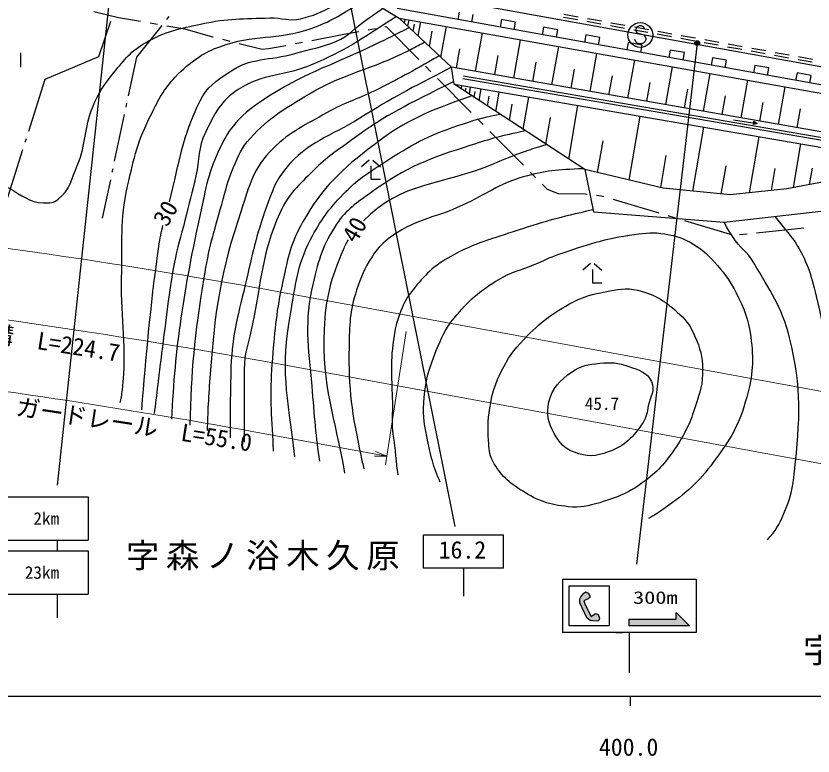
# Model space of a CAD drawing. Units: millimetres, scale not verified. Extents: x 40000 to 680000, y 20000 to 380000.
# Drawn here: x 403597 to 487184, y 198715 to 276340 of the extents above; entities that cross this region are included whole.
import ezdxf
from ezdxf.enums import TextEntityAlignment as Align

# ---------------------------------------------------------------- set-up
doc = ezdxf.new("R2010")
doc.units = ezdxf.units.MM
doc.header["$LTSCALE"] = 1000
doc.header["$PDMODE"] = 32
doc.header["$PDSIZE"] = 500
for name, color, linetype, lineweight in [('M-BGD', 7, 'Continuous', 25), ('M-BMK-ROW', 30, 'Continuous', 25), ('M-STR-HTXT', 7, 'Continuous', 13), ('M-STR-STRC', 7, 'Continuous', 25), ('M-TTL-BAND', 7, 'Continuous', 25)]:
    doc.layers.add(name, color=color, linetype=linetype, lineweight=lineweight)
doc.layers.add('M-BMK-HTXT', color=7, linetype='Continuous')
doc.styles.add('ＭＳ ゴシック', font='')
doc.styles.get('ＭＳ ゴシック').set_extended_font_data('MS Gothic')

msp = doc.modelspace()

# ---------------------------------------------------------------- hatches: boundary and pattern name
at = {"layer": 'M-STR-STRC'}
for points in [[(463924, 213365), (464379, 213650), (464662, 213569), (464797, 213192), (464756, 212990), (464608, 212869), (464083, 212882), (463800, 212950), (463464, 213219), (462736, 214794), (462736, 215198), (462831, 215414), (463113, 215764), (463315, 215939), (463598, 215791), (463760, 215522), (463773, 215333), (463598, 215198), (463356, 215104), (463136, 215001), (463273, 214584)], [(474215, 212360), (472815, 213760), (472815, 213060), (467915, 213060), (467915, 212360)]]:
    msp.add_hatch(color=256, dxfattribs=at).paths.add_polyline_path(points)

# ---------------------------------------------------------------- linework, layer by layer
at = {"layer": 'M-BGD'}
for p, q in [((437074, 280223), (518405, 265527)), ((510910, 264963), (443571, 277112)), ((450074, 276752), (449932, 275965)), ((419418, 275980), (419666, 276293)), ((443800, 276109), (511448, 264044)), ((443974, 275946), (443996, 276074)), ((444339, 275604), (444398, 275936)), ((444704, 275263), (444822, 275927)), ((451408, 275698), (451550, 276486)), ((454502, 275953), (454360, 275166)), ((455978, 275687), (454502, 275953)), ((462483, 275925), (461007, 276192)), ((462542, 276220), (461065, 276487)), ((465002, 275775), (463526, 276042)), ((413518, 275743), (412266, 272066)), ((416265, 272006), (418921, 275353)), ((445244, 274756), (445374, 275485)), ((445785, 274249), (446045, 275708)), ((448162, 272023), (448733, 275229)), ((455836, 274899), (455978, 275687)), ((458931, 275154), (458789, 274367)), ((460407, 274888), (458931, 275154)), ((464944, 275481), (463467, 275748)), ((467404, 275036), (465928, 275303)), ((467462, 275330), (465986, 275597)), ((469922, 274886), (468446, 275153)), ((446973, 273136), (447259, 274739)), ((451794, 270532), (452512, 274555)), ((460265, 274100), (460407, 274888)), ((463359, 274355), (463217, 273568)), ((464835, 274089), (463359, 274355)), ((469864, 274591), (468388, 274858)), ((472324, 274147), (470848, 274414)), ((472382, 274441), (470906, 274708)), ((474842, 273997), (473366, 274263)), ((455807, 269829), (456523, 273840)), ((464693, 273301), (464835, 274089)), ((467788, 273556), (467646, 272769)), ((469264, 273290), (467788, 273556)), ((474784, 273702), (473308, 273969)), ((477244, 273258), (475768, 273524)), ((477302, 273552), (475826, 273819)), ((479763, 273107), (478286, 273374)), ((449782, 270885), (450141, 272896)), ((459808, 269128), (460521, 273127)), ((469122, 272502), (469264, 273290)), ((472216, 272757), (472074, 271970)), ((473692, 272491), (472216, 272757)), ((479704, 272813), (478228, 273080)), ((482164, 272368), (480688, 272635)), ((482223, 272663), (480747, 272929)), ((404082, 272458), (404082, 270958)), ((412266, 272066), (406622, 269669)), ((415405, 267963), (416265, 272006)), ((453801, 270181), (454158, 272186)), ((463796, 268429), (464507, 272416)), ((467773, 267733), (468482, 271707)), ((473550, 271703), (473692, 272491)), ((476645, 271958), (476503, 271171)), ((478121, 271692), (476645, 271958)), ((477979, 270904), (478121, 271692)), ((484625, 271924), (483149, 272190)), ((484683, 272218), (483207, 272485)), ((487085, 271479), (485609, 271746)), ((487143, 271773), (485667, 272040)), ((449562, 269171), (449284, 270972)), ((457808, 269479), (458164, 271478)), ((471737, 267038), (472444, 271000)), ((481073, 271159), (480931, 270372)), ((482549, 270893), (481073, 271159)), ((482407, 270106), (482549, 270893)), ((450524, 270069), (502501, 261127)), ((461802, 268779), (462158, 270772)), ((465785, 268081), (466139, 270068)), ((475689, 266346), (476394, 270296)), ((485502, 270360), (485360, 269573)), ((486978, 270094), (485502, 270360)), ((486836, 269307), (486978, 270094)), ((406622, 269669), (404900, 264215)), ((449562, 269171), (498252, 260802)), ((450473, 269773), (502448, 260832)), ((469755, 267385), (470108, 269366)), ((479629, 265655), (480332, 269593)), ((449886, 268959), (449916, 269133)), ((450304, 268685), (450364, 269033)), ((450723, 268411), (450786, 268781)), ((451141, 268138), (451268, 268877)), ((451663, 267796), (451768, 268411)), ((452184, 267455), (452395, 268684)), ((453916, 266322), (454267, 268362)), ((473713, 266692), (474065, 268667)), ((483558, 264967), (484258, 268893)), ((453050, 266889), (453226, 267909)), ((456792, 264441), (457374, 267828)), ((477659, 266000), (478010, 267970)), ((415155, 266789), (415238, 267181)), ((455354, 265382), (455645, 267075)), ((461567, 261318), (462533, 266941)), ((481593, 265311), (481944, 267274)), ((413947, 261117), (414988, 266007)), ((467903, 259130), (469053, 265821)), ((485516, 264624), (485865, 266581)), ((459179, 262880), (459663, 265691)), ((478856, 265451), (481326, 265064)), ((480926, 264937), (480984, 265307)), ((481326, 265064), (480926, 264937)), ((480984, 265307), (481326, 265064)), ((474589, 257970), (475740, 264671)), ((404659, 263452), (404539, 263071)), ((480527, 257790), (481538, 263675)), ((464598, 259905), (465173, 263250)), ((485134, 258346), (485920, 262921)), ((404298, 262308), (402576, 256854)), ((471213, 258353), (471788, 261704)), ((440621, 261228), (439821, 260528)), ((441021, 261228), (441821, 260528)), ((413697, 259943), (413781, 260334)), ((440821, 260628), (440821, 259228)), ((477558, 257663), (478064, 260605)), ((482834, 258041), (483227, 260329)), ((486827, 258663), (487118, 260360)), ((412670, 255118), (413531, 259160)), ((440821, 259228), (441821, 259228)), ((463844, 250362), (463044, 249662)), ((464244, 250362), (465044, 249662)), ((464044, 249762), (464044, 248362)), ((464044, 248362), (465044, 248362))]:
    msp.add_line(p, q, dxfattribs=at)
for points in [[(404476, 284962), (409313, 284338), (437074, 280223), (443800, 276109)], [(511448, 264044), (499603, 262156), (449284, 270972), (443800, 276109)], [(498252, 260802), (484445, 258217), (478485, 257567), (471470, 258293), (463239, 260224), (449562, 269171)], [(463239, 260224), (464148, 255782), (477874, 254703), (497555, 256931), (517694, 261354), (522228, 261224)]]:
    msp.add_lwpolyline(points, dxfattribs=at)
for points, knots in [([(398799, 283179), (398550, 282031), (398433, 281670), (398119, 280727), (397521, 278930), (396869, 278048), (396013, 276358), (395232, 274817), (394455, 274106), (393915, 272465), (393450, 271051), (393085, 270172), (393314, 268701), (393611, 266789), (394363, 265822), (395495, 264252), (396736, 262532), (397692, 261747), (399365, 260441), (400638, 259447), (401470, 259049), (402890, 258277), (404232, 257547), (404962, 256774), (406490, 256744), (407112, 256731), (407555, 256725), (408037, 257118), (409282, 258135), (409425, 259228), (410046, 260710), (410997, 262976), (410731, 264515), (411653, 266793), (412279, 268338), (412844, 269130), (413893, 270426), (415004, 271800), (415648, 272650), (417176, 273536), (419282, 274758), (420710, 274985), (423087, 275507), (425826, 276108), (427436, 276035), (430238, 276135), (431487, 276179), (432221, 275755), (433435, 276048), (434830, 276385), (435608, 276691), (436842, 277423), (437754, 277965), (438102, 278223), (439036, 279023)], [0, 0, 0, 0, 1, 1, 1, 2, 2, 2, 3, 3, 3, 4, 4, 4, 5, 5, 5, 6, 6, 6, 7, 7, 7, 8, 8, 8, 9, 9, 9, 10, 10, 10, 11, 11, 11, 12, 12, 12, 13, 13, 13, 14, 14, 14, 15, 15, 15, 16, 16, 16, 17, 17, 17, 18, 18, 18, 18]), ([(414534, 235751), (414630, 236165), (414698, 236602), (414761, 237135), (415293, 241675), (414578, 244267), (414680, 248837), (414765, 252613), (414496, 254798), (415311, 258486), (415981, 261523), (416392, 263276), (417795, 266052), (418609, 267663), (419073, 268615), (420311, 269929), (421178, 270851), (421737, 271311), (422781, 272028), (423568, 272569), (424077, 272779), (424971, 273116), (428544, 274463), (430953, 273772), (434558, 275031), (436594, 275741), (437632, 276426), (439456, 277575), (439828, 277810), (439963, 277885), (440400, 278188)], [0, 0, 0, 0, 1, 1, 1, 2, 2, 2, 3, 3, 3, 4, 4, 4, 5, 5, 5, 6, 6, 6, 7, 7, 7, 8, 8, 8, 9, 9, 9, 10, 10, 10, 10]), ([(419692, 256853), (419702, 256893), (419712, 256933), (419723, 256973), (420778, 261118), (421019, 263614), (422917, 267446), (423650, 268925), (424572, 269467), (425919, 270421), (428213, 272046), (430138, 271618), (432837, 272405), (434541, 272901), (435564, 272990), (437194, 273691), (438563, 274280), (439085, 275042), (440303, 275900), (441001, 276391), (441220, 276546), (442091, 277154)], [0, 0, 0, 0, 1, 1, 1, 2, 2, 2, 3, 3, 3, 4, 4, 4, 5, 5, 5, 6, 6, 6, 7, 7, 7, 7]), ([(443501, 276292), (439552, 273710), (438272, 272789), (434587, 271215), (431669, 269968), (429539, 270362), (426890, 268615), (425049, 267402), (424437, 266106), (423468, 264125), (422667, 262490), (422871, 261347), (422460, 259573), (422036, 257742), (421771, 256723), (421322, 254897), (420885, 253119), (420510, 252151), (420188, 250348), (419485, 246413), (419295, 244175), (418782, 240211), (418654, 239221), (418572, 238668), (418462, 237676), (418341, 236567), (418213, 235567), (418086, 234628)], [0, 0, 0, 0, 1, 1, 1, 2, 2, 2, 3, 3, 3, 4, 4, 4, 5, 5, 5, 6, 6, 6, 7, 7, 7, 8, 8, 8, 9, 9, 9, 9]), ([(444863, 275113), (443109, 274243), (442665, 274026), (441255, 273332), (436990, 271235), (434319, 270569), (430308, 268019), (428908, 267128), (428082, 266634), (426935, 265435), (426116, 264579), (425763, 263987), (425217, 262936), (423907, 260411), (423605, 258779), (423004, 255998), (421139, 247368), (420267, 241666), (419914, 234049)], [0, 0, 0, 0, 1, 1, 1, 2, 2, 2, 3, 3, 3, 4, 4, 4, 5, 5, 5, 6, 6, 6, 6]), ([(421883, 233427), (421982, 239044), (422340, 242802), (423329, 248868), (423827, 251925), (424322, 253603), (425181, 256578), (425625, 258118), (425783, 259020), (426426, 260488), (426970, 261730), (427247, 262491), (428157, 263496), (430198, 265749), (431773, 266606), (434381, 268168), (438193, 270451), (440859, 270681), (444800, 272732), (445452, 273072), (445681, 273176), (446461, 273617)], [0, 0, 0, 0, 1, 1, 1, 2, 2, 2, 3, 3, 3, 4, 4, 4, 5, 5, 5, 6, 6, 6, 7, 7, 7, 7]), ([(448007, 272168), (444801, 270350), (443927, 269827), (441222, 268502), (439290, 267556), (438091, 267258), (436219, 266197), (433903, 264884), (432450, 264278), (430545, 262417), (428496, 260415), (428101, 258609), (427198, 255890), (425057, 249444), (424466, 245579), (423960, 238806), (423788, 236507), (423684, 234670), (423657, 232866)], [0, 0, 0, 0, 1, 1, 1, 2, 2, 2, 3, 3, 3, 4, 4, 4, 5, 5, 5, 6, 6, 6, 6]), ([(449284, 270972), (444648, 268562), (443308, 267894), (439657, 265616), (436547, 263676), (434225, 263174), (431891, 260348), (430773, 258995), (430483, 257978), (429880, 256330), (428737, 253208), (428405, 251355), (427634, 248122), (426784, 244563), (426201, 242535), (426124, 238877), (426071, 236380), (426044, 234174), (426064, 232104)], [0, 0, 0, 0, 1, 1, 1, 2, 2, 2, 3, 3, 3, 4, 4, 4, 5, 5, 5, 6, 6, 6, 6]), ([(449515, 269473), (444413, 266866), (442704, 266205), (438835, 263348), (437219, 262154), (436226, 261571), (434811, 260145), (433237, 258559), (432168, 257701), (431261, 255659), (429365, 251385), (429337, 248616), (428418, 244032), (428043, 242159), (427524, 241133), (427531, 239222), (427542, 236408), (427510, 233953), (427513, 231646)], [0, 0, 0, 0, 1, 1, 1, 2, 2, 2, 3, 3, 3, 4, 4, 4, 5, 5, 5, 6, 6, 6, 6]), ([(451389, 267975), (446671, 266243), (444712, 265549), (441153, 262838), (437716, 260220), (435805, 258453), (433653, 254707), (432386, 252500), (432134, 251013), (431586, 248529), (430898, 245407), (430751, 243604), (430487, 240418), (430208, 237051), (430336, 235143), (430519, 231769), (430539, 231398), (430555, 231036), (430567, 230680)], [0, 0, 0, 0, 1, 1, 1, 2, 2, 2, 3, 3, 3, 4, 4, 4, 5, 5, 5, 6, 6, 6, 6]), ([(432847, 230092), (432021, 236740), (431357, 239311), (432388, 245074), (432945, 248192), (433039, 250092), (434497, 252905), (435549, 254934), (436344, 255997), (437926, 257649), (439390, 259178), (440438, 259810), (442208, 260972), (445031, 262825), (446737, 263767), (449938, 264842), (451626, 265410), (452284, 265622), (454334, 266049)], [0, 0, 0, 0, 1, 1, 1, 2, 2, 2, 3, 3, 3, 4, 4, 4, 5, 5, 5, 6, 6, 6, 6]), ([(457042, 264278), (454353, 263744), (453498, 263479), (451283, 262773), (446988, 261405), (444496, 260486), (440855, 257828), (439295, 256688), (438281, 256094), (437208, 254488), (435768, 252332), (435357, 250842), (434760, 248320), (433789, 244212), (434249, 241720), (434609, 237514), (434871, 234448), (435061, 232027), (435419, 229643)], [0, 0, 0, 0, 1, 1, 1, 2, 2, 2, 3, 3, 3, 4, 4, 4, 5, 5, 5, 6, 6, 6, 6]), ([(459169, 262824), (458120, 262507), (457835, 262411), (456989, 262117), (455665, 261658), (454940, 261350), (453649, 260804), (448296, 258542), (443997, 258977), (440036, 254836)], [0, 0, 0, 0, 1, 1, 1, 2, 2, 2, 3, 3, 3, 3]), ([(463111, 260308), (460271, 260197), (459191, 260125), (456793, 259452), (454156, 258711), (452928, 257628), (450441, 256480), (447403, 255078), (445269, 255015), (442637, 252949), (441862, 252341), (441465, 251917), (440936, 251085), (440124, 249809), (439801, 249000), (439319, 247566), (438571, 245342), (438574, 243956), (438530, 241610), (438446, 237151), (438829, 234620), (439763, 230260), (439871, 229757), (439969, 229284), (440064, 228832)], [0, 0, 0, 0, 1, 1, 1, 2, 2, 2, 3, 3, 3, 4, 4, 4, 5, 5, 5, 6, 6, 6, 7, 7, 7, 8, 8, 8, 8]), ([(464100, 256013), (460371, 255124), (459277, 254873), (456268, 253870), (453460, 252933), (451786, 252572), (449203, 251127), (447363, 250098), (446488, 249187), (445168, 247543), (444571, 246798), (444314, 246302), (443969, 245412), (443455, 244086), (443274, 243286), (443115, 241873), (442830, 239356), (443049, 237921), (443075, 235388), (443086, 234245), (442950, 233591), (443127, 232462), (443383, 230824), (443427, 229500), (443648, 228207)], [0, 0, 0, 0, 1, 1, 1, 2, 2, 2, 3, 3, 3, 4, 4, 4, 5, 5, 5, 6, 6, 6, 7, 7, 7, 8, 8, 8, 8]), ([(483170, 255302), (484896, 253164), (485692, 252405), (486567, 250164), (487041, 248950), (487181, 248224), (487501, 246961), (488548, 242836), (488710, 240431), (489387, 236230), (489691, 234344), (489656, 233255), (490025, 231381), (490539, 228770), (490829, 227304), (491507, 224730), (491705, 223979), (491886, 223577), (492053, 222819), (492431, 221100), (492287, 220352), (492186, 218316)], [0, 0, 0, 0, 1, 1, 1, 2, 2, 2, 3, 3, 3, 4, 4, 4, 5, 5, 5, 6, 6, 6, 7, 7, 7, 7]), ([(416783, 235040), (417291, 240775), (417622, 245361), (418581, 252170), (418702, 253026), (418848, 253704), (419016, 254360)], [0, 0, 0, 0, 1, 1, 1, 2, 2, 2, 2]), ([(482392, 221404), (483277, 222313), (483616, 222991), (484116, 224157), (484819, 225796), (485066, 226805), (485247, 228579), (485803, 234024), (486055, 237274), (484718, 242582), (483888, 245876), (482687, 247499), (480978, 250435), (480287, 251622), (479496, 252004), (478759, 253163), (478387, 253748), (478248, 253968), (477874, 254703)], [0, 0, 0, 0, 1, 1, 1, 2, 2, 2, 3, 3, 3, 4, 4, 4, 5, 5, 5, 6, 6, 6, 6]), ([(460527, 251344), (463563, 252373), (465289, 252995), (468465, 253428), (469696, 253596), (470420, 253680), (471646, 253474), (472884, 253265), (473591, 253023), (474669, 252378), (475788, 251709), (476294, 251131), (477156, 250152), (478048, 249138), (478515, 248513), (479117, 247304), (479964, 245603), (480410, 244572), (480651, 242686), (480967, 240222), (480896, 238733), (480233, 236339), (479439, 233470), (478536, 231943), (476752, 229561), (475111, 227369), (473907, 226310), (471668, 224732), (471028, 224281), (470468, 223926), (469919, 223622)], [0, 0, 0, 0, 1, 1, 1, 2, 2, 2, 3, 3, 3, 4, 4, 4, 5, 5, 5, 6, 6, 6, 7, 7, 7, 8, 8, 8, 9, 9, 9, 10, 10, 10, 10]), ([(438438, 252870), (438250, 252558), (438076, 252213), (437902, 251799), (436604, 248711), (436055, 246805), (435907, 243458), (435643, 237520), (437036, 234250), (438062, 228396)], [0, 0, 0, 0, 1, 1, 1, 2, 2, 2, 3, 3, 3, 3]), ([(448095, 227431), (447369, 228966), (447078, 230291), (446682, 232243), (446364, 233807), (446258, 234731), (446405, 236320), (446589, 238299), (446943, 239400), (447677, 241247), (448235, 242650), (448595, 243457), (449544, 244632), (451068, 246519), (452168, 247429), (454228, 248708), (455568, 249541), (456500, 249656), (457956, 250265), (458960, 250686), (459495, 250994), (460527, 251344)], [0, 0, 0, 0, 1, 1, 1, 2, 2, 2, 3, 3, 3, 4, 4, 4, 5, 5, 5, 6, 6, 6, 7, 7, 7, 7]), ([(453385, 235758), (453093, 234246), (453043, 233358), (453157, 231822), (453220, 230957), (453199, 230413), (453609, 229648), (454423, 228132), (455251, 227432), (456708, 226517), (458383, 225463), (459529, 225069), (461498, 224867), (462797, 224734), (463563, 224920), (464815, 225290), (466796, 225876), (467924, 226349), (469580, 227584), (471103, 228721), (471795, 229607), (472852, 231187), (473877, 232722), (474296, 233705), (474869, 235459), (475339, 236895), (475631, 237746), (475603, 239256), (475578, 240640), (475359, 241442), (474802, 242710), (474359, 243719), (474018, 244291), (473209, 245040), (471758, 246384), (470745, 247104), (468823, 247569), (467516, 247885), (466708, 247641), (465385, 247403), (464040, 247162), (463264, 246974), (462051, 246345), (459793, 245174), (458630, 244239), (456863, 242409), (455744, 241250), (455215, 240474), (454487, 239037), (453876, 237832), (453642, 237085), (453385, 235758)], [0, 0, 0, 0, 1, 1, 1, 2, 2, 2, 3, 3, 3, 4, 4, 4, 5, 5, 5, 6, 6, 6, 7, 7, 7, 8, 8, 8, 9, 9, 9, 10, 10, 10, 11, 11, 11, 12, 12, 12, 13, 13, 13, 14, 14, 14, 15, 15, 15, 16, 16, 16, 17, 17, 17, 17]), ([(469910, 235460), (470123, 236435), (470644, 237087), (470229, 237995), (469766, 239010), (468903, 239201), (467854, 239582), (466730, 239991), (466000, 240035), (464811, 239915), (463607, 239794), (462849, 239671), (461861, 238974), (460612, 238091), (459860, 237340), (459492, 235856), (459176, 234579), (459420, 233693), (460042, 232535), (460575, 231543), (461104, 230979), (462154, 230573), (463451, 230071), (464412, 230123), (465715, 230608), (467462, 231259), (468325, 232141), (469356, 233694), (469755, 234296), (469756, 234754), (469910, 235460)], [0, 0, 0, 0, 1, 1, 1, 2, 2, 2, 3, 3, 3, 4, 4, 4, 5, 5, 5, 6, 6, 6, 7, 7, 7, 8, 8, 8, 9, 9, 9, 10, 10, 10, 10])]:
    msp.add_open_spline(points, degree=3, knots=knots, dxfattribs=at)
at = {"layer": 'M-BMK-ROW'}
for p, q in [((411780, 276820), (414344, 276188)), ((414344, 276188), (416670, 275790)), ((417655, 275622), (418444, 275487)), ((419430, 275319), (421309, 274997)), ((440530, 274893), (441317, 275035)), ((442301, 275213), (442428, 275236)), ((442428, 275236), (445851, 271770)), ((421309, 274997), (424214, 274162)), ((434634, 273780), (437996, 274434)), ((437996, 274434), (439546, 274715)), ((424214, 274162), (424282, 274145)), ((425252, 273899), (426027, 273702)), ((426996, 273456), (429434, 272838)), ((432867, 273437), (433652, 273589)), ((429434, 272838), (430096, 272931)), ((430096, 272931), (431883, 273257)), ((446554, 271059), (447116, 270490)), ((447819, 269778), (451333, 266221)), ((452036, 265510), (452598, 264940)), ((453301, 264229), (456814, 260672)), ((457517, 259961), (458079, 259391)), ((458782, 258680), (459300, 258156)), ((459300, 258156), (460463, 257725)), ((460463, 257725), (463323, 257681)), ((463323, 257681), (463484, 257662)), ((464477, 257541), (464972, 257481)), ((464972, 257481), (465261, 257396)), ((466221, 257115), (466774, 256952)), ((466774, 256952), (471011, 255683)), ((471969, 255396), (472735, 255166)), ((473693, 254879), (478483, 253443)), ((479466, 253418), (480262, 253499)), ((481257, 253600), (486231, 254103))]:
    msp.add_line(p, q, dxfattribs=at)
at = {"layer": 'M-STR-HTXT'}
for p, q in [((431154, 247414), (563777, 223076)), ((444517, 243251), (442336, 229248)), ((429769, 240088), (542896, 219328)), ((428384, 232762), (442480, 230175)), ((442480, 230175), (441206, 230154)), ((442480, 230175), (441296, 230646))]:
    msp.add_line(p, q, dxfattribs=at)
for centre, end in [((303515, -457959), 83.02597), ((302131, -465285), 87.00294), ((300746, -472612), 83.09071)]:
    msp.add_arc(centre, 716828, 79.74321, end, dxfattribs=at)
at = {"layer": 'M-STR-STRC'}
for p, q in [((413997, 283804), (407905, 227126)), ((438098, 280333), (449625, 222787)), ((468717, 275170), (468599, 274934)), ((468954, 275289), (468717, 275170)), ((469190, 275289), (468954, 275289)), ((469427, 275170), (469190, 275289)), ((469545, 274934), (469427, 275170)), ((468599, 274934), (468599, 274816)), ((468599, 274816), (468717, 274580)), ((468717, 274580), (469427, 274343)), ((469427, 274343), (469545, 274225)), ((469545, 274225), (469663, 273989)), ((468599, 273634), (468481, 273870)), ((468717, 273516), (468599, 273634)), ((475040, 273488), (468672, 218858)), ((468954, 273398), (468717, 273516)), ((469190, 273398), (468954, 273398)), ((469427, 273516), (469190, 273398)), ((469545, 273634), (469427, 273516)), ((469663, 273870), (469545, 273634)), ((469663, 273989), (469663, 273870)), ((389746, 225891), (411165, 225891)), ((411165, 225891), (411165, 221370)), ((446335, 221918), (454735, 221918)), ((446335, 218418), (446335, 221918)), ((454735, 218418), (454735, 221918)), ((389746, 221370), (411165, 221370)), ((407928, 221370), (407928, 220227)), ((389746, 220227), (411165, 220227)), ((411165, 220227), (411165, 215705)), ((454735, 218418), (446335, 218418)), ((450535, 218418), (450535, 215486)), ((460915, 217260), (474915, 217260)), ((460915, 217260), (460915, 211660)), ((474915, 217260), (474915, 211660)), ((389746, 215705), (411165, 215705)), ((407928, 215705), (407928, 213205)), ((474915, 211660), (460915, 211660)), ((466515, 211660), (467215, 211660)), ((467915, 211660), (467915, 207460))]:
    msp.add_line(p, q, dxfattribs=at)
for points in [[(461615, 216560), (465815, 216560), (465815, 212360), (461615, 212360)], [(463924, 213365), (464379, 213650), (464662, 213569), (464797, 213192), (464756, 212990), (464608, 212869), (464083, 212882), (463800, 212950), (463464, 213219), (462736, 214794), (462736, 215198), (462831, 215414), (463113, 215764), (463315, 215939), (463598, 215791), (463760, 215522), (463773, 215333), (463598, 215198), (463356, 215104), (463136, 215001), (463273, 214584)], [(467915, 213060), (472815, 213060), (472815, 213760), (474215, 212360), (467915, 212360)]]:
    msp.add_lwpolyline(points, close=True, dxfattribs=at)
for centre, radius in [((469072, 274343), 1300), ((475040, 273488), 150), ((475040, 273488), 120), ((475040, 273488), 90), ((475040, 273488), 60), ((475040, 273488), 30)]:
    msp.add_circle(centre, radius, dxfattribs=at)
msp.add_point((475040, 273488), dxfattribs=at)
at = {"layer": 'M-TTL-BAND'}
for p, q in [((40000, 205000), (579000, 205000)), ((468000, 205000), (468000, 204000))]:
    msp.add_line(p, q, dxfattribs=at)

# ---------------------------------------------------------------- texts
at = {"layer": 'M-BGD', "style": 'ＭＳ ゴシック'}
for s, p in [('30', (419932, 253837)), ('40', (439740, 252126))]:
    msp.add_text(s, height=1833, rotation=60.259, dxfattribs=at).set_placement(p, align=Align.BOTTOM_LEFT)
msp.add_text('45.7', height=1320, dxfattribs=at).set_placement((463251, 234627), align=Align.BOTTOM_LEFT)
at = {"layer": 'M-BMK-HTXT', "char_height": 2566, "attachment_point": 8, "style": 'ＭＳ ゴシック'}
for s, insert in [('\\T1.2;字森ノ浴木久原', (429833, 218176)), ('\\T1.2;字上河上', (494524, 208220))]:
    msp.add_mtext(s, dxfattribs=dict(at, insert=insert))
at = {"layer": 'M-STR-HTXT', "style": 'ＭＳ ゴシック'}
for s, rotation, p in [('側溝\u3000L=224.7', 351.137, (406232, 240779)), ('ガードレール\u3000L=55.0', 351.148, (415768, 232023))]:
    msp.add_text(s, height=1833, rotation=rotation, dxfattribs=at).set_placement(p, align=Align.BOTTOM_CENTER)
at = {"layer": 'M-STR-STRC', "style": 'ＭＳ ゴシック'}
for s, p in [('2km', (406773, 223630)), ('23km', (406323, 217966))]:
    msp.add_text(s, height=1320, dxfattribs=at).set_placement(p, align=Align.MIDDLE_CENTER)
msp.add_text('16.2', height=1833, dxfattribs=at).set_placement((447922, 218881), align=Align.BOTTOM_LEFT)
at = {"layer": 'M-STR-STRC', "style": 'ＭＳ ゴシック', "width": 1.3}
msp.add_text('300m', height=1320, dxfattribs=at).set_placement((470645, 215338), align=Align.MIDDLE_CENTER)
at = {"layer": 'M-TTL-BAND', "style": 'ＭＳ ゴシック'}
msp.add_text('400.0', height=1833, dxfattribs=at).set_placement((467844, 198195), align=Align.BOTTOM_CENTER)

doc.saveas('drawing.dxf')
